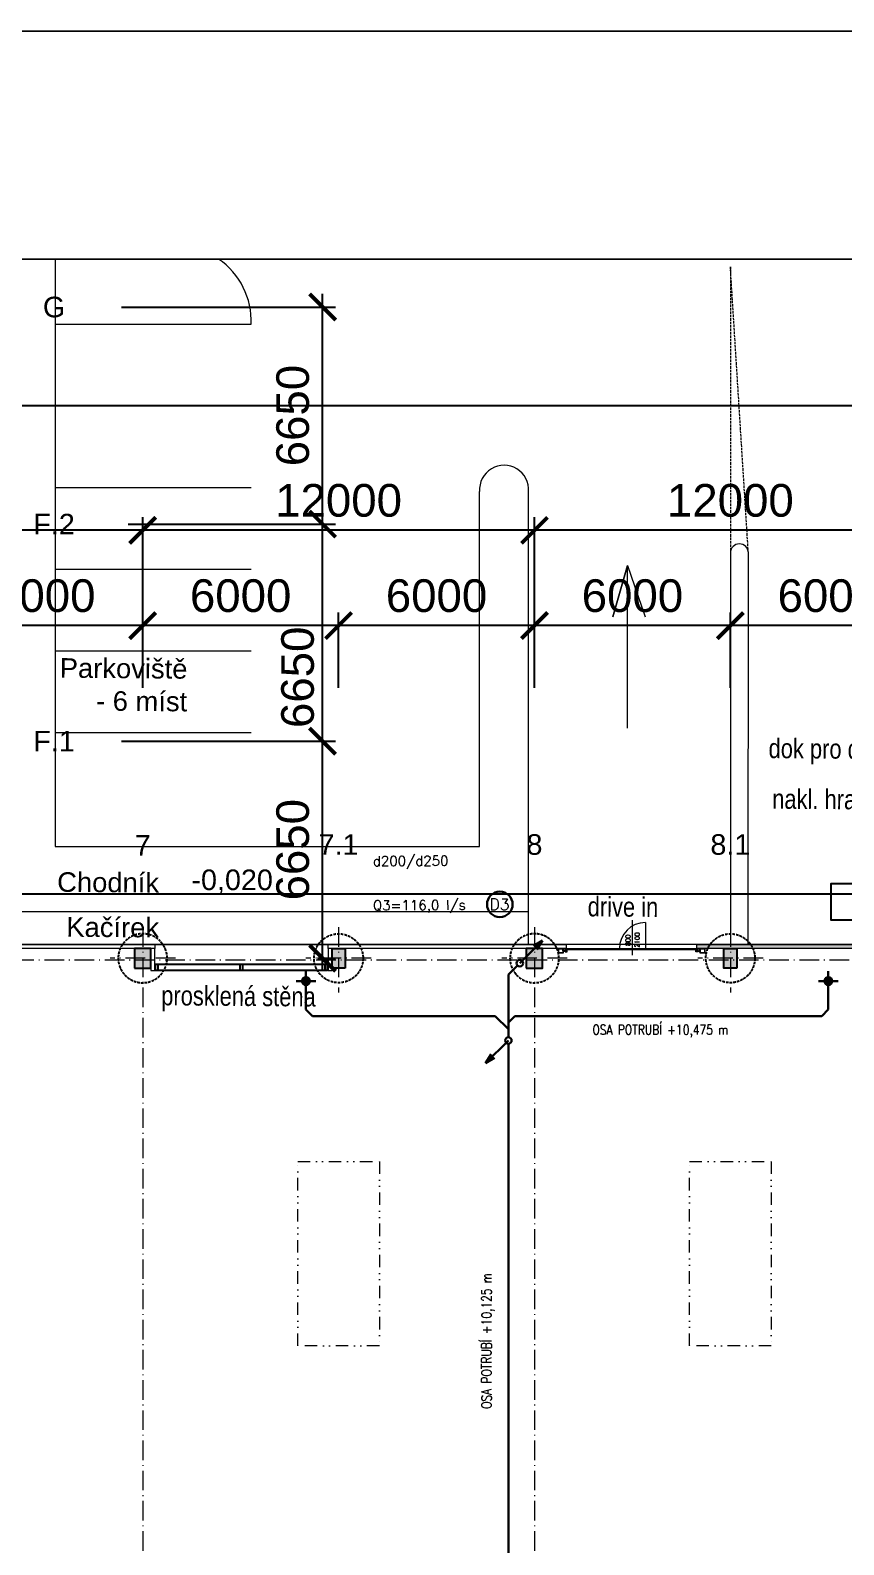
# Model space of a CAD drawing. Header units: millimetres. Extents: x 325046 to 1268204, y 1875583 to 2761998.
# Drawn here: x 774636 to 799550, y 2572977 to 2619370 of the extents above; entities that cross this region are included whole.
import ezdxf
from ezdxf.enums import TextEntityAlignment as Align

# ---------------------------------------------------------------- set-up
doc = ezdxf.new("R2010")
doc.units = ezdxf.units.MM
doc.header["$LTSCALE"] = 100
doc.header["$PDMODE"] = 65
for name, pattern in [('$AUDIT_BAD_LTYPE1', [0]), ('ACAD_ISO10W100', [18.5, 12, -3, 0.5, -3]), ('Carkovana', [0.21, 0.15, -0.06]), ('DASHED', [0.75, 0.5, -0.25]), ('DIVIDE', [31.75, 12.7, -6.35, 0, -6.35, 0, -6.35]), ('SO02_F11anp01$0${ Leader Line}', [0])]:
    doc.linetypes.add(name, pattern=pattern)
for name, color, linetype, lineweight, true_color in [('DVEŘE - POPIS', 7, 'Continuous', 5, 0x008a22), ('Komunikace - obrys - 1.etapa', 7, 'Continuous', 15, 0x901be4), ('Korabek-text', 7, 'Continuous', 0, 0x7a7a7a), ('Korabek-trasy', 7, 'Continuous', 30, 0x7478c3), ('Korabek-vpuste', 7, 'Continuous', 30, 0x6f7ceb), ('Manipulační - obrys - 1. etapa', 7, 'Continuous', 13, 0x1a63a8), ('OCELOVÉ KONSTRUKCE', 7, 'Continuous', 13, 0x2865c8), ('otvory', 7, 'Continuous', 20, 0xb30000), ('Parkování - členění - 2. etapa', 7, 'Continuous', 9, 0x4f4fb0), ('Světlíky', 7, 'DIVIDE', 15, 0xf81696), ('Šrafy - VÝPLŇ', 7, 'Continuous', 15, 0x9b9908)]:
    doc.layers.add(name, color=color, linetype=linetype, lineweight=lineweight, true_color=true_color)
for name, color, linetype, lineweight in [('FASÁDY filling', 7, 'Continuous', 5), ('Objekty - osy', 5, 'ACAD_ISO10W100', 20), ('OBVODOVÝ PLÁŠŤ', 2, 'Continuous', 9), ('PŘEDĚL', 8, 'Continuous', 5), ('ŽB - Šraf-prefa', 253, 'Continuous', 13)]:
    doc.layers.add(name, color=color, linetype=linetype, lineweight=lineweight)
for name, color, linetype in [('kóty 100', 5, 'Continuous'), ('Kóty osové', 5, 'Continuous'), ('OKNA - RASTR', 5, 'Continuous'), ('ŽB- SLOUPY', 3, 'Continuous')]:
    doc.layers.add(name, color=color, linetype=linetype)
for name, color, linetype, true_color in [('Popis OS', 7, 'Continuous', 0xbd0a5d), ('Příprava na dock', 7, 'Continuous', 0x616161), ('VÝŠKOVÉ KOTY', 7, 'Continuous', 0xf90b4b)]:
    doc.layers.add(name, color=color, linetype=linetype, true_color=true_color)
doc.styles.add('ARIAL', font='arial.ttf')
doc.styles.add('ARIAL NARROW', font='ARIALN.TTF')
doc.styles.add('ARIL-TENKÝ', font='arial.ttf')
doc.styles.add('FSIMPLEX', font='simplex.shx')
doc.styles.add('ROMANS', font='romans.shx', dxfattribs={"width": 0.8})
doc.dimstyles.new('100', dxfattribs={"dimscale": 100, "dimtxt": 2.3, "dimasz": 1.5, "dimexe": 1, "dimexo": 4, "dimgap": 1, "dimtad": 1, "dimdec": 0, "dimzin": 0, "dimdsep": 46, "dimtxsty": 'ARIAL NARROW', "dimblk": 'ARCHTICK', "dimcen": 4, "dimdle": 1, "dimclrd": 256, "dimclre": 256, "dimclrt": 7, "dimadec": 0, "dimazin": 0, "dimtfac": 1, "dimtdec": 0, "dimtix": 1, "dimtofl": 0, "dimtmove": 0, "dimatfit": 2, "dimldrblk": 'OBLIQUE', "dimfxl": 1, "dimtolj": 1, "dimtzin": 0, "dimlwd": -1, "dimlwe": -1, "dimarcsym": 1})
doc.dimstyles.new('400', dxfattribs={"dimscale": 400, "dimtxt": 2.5, "dimasz": 2, "dimexe": 1, "dimexo": 12, "dimgap": 1, "dimtad": 1, "dimdec": 0, "dimzin": 0, "dimdsep": 46, "dimtxsty": 'ARIL-TENKÝ', "dimblk": 'ARCHTICK', "dimcen": 4, "dimdle": 1, "dimclrd": 256, "dimclre": 256, "dimclrt": 7, "dimadec": 0, "dimazin": 0, "dimtfac": 1, "dimtdec": 0, "dimtix": 1, "dimtofl": 0, "dimtmove": 0, "dimatfit": 0, "dimldrblk": 'OBLIQUE', "dimfxl": 1, "dimtolj": 1, "dimtzin": 0, "dimlwd": -1, "dimlwe": -1, "dimarcsym": 0})

# ---------------------------------------------------------------- blocks, each defined once
blk = doc.blocks.new('H1 PU')
at = {"layer": 'Příprava na dock', "linetype": 'DASHED', "ltscale": 1.5}
blk.add_circle((1537735.926226752, -4876565.007107643), 750, dxfattribs=at)
blk = doc.blocks.new('A$C7DC35752')
at = {"layer": 'OCELOVÉ KONSTRUKCE', "flags": 128}
blk.add_lwpolyline([(0.0009551220573484898, 140.0004927464615), (0.0009551225230097771, -0.000251605742960237), (140.000955122523, -0.000251605742960237), (140.000955122523, 139.999748394257), (0.0009551220573484898, 140.0004927464615)], dxfattribs=at)
blk.add_lwpolyline([(10.00095512205735, 130.0004395783035), (10.00095512252301, 9.99974839425704), (130.000955122523, 9.99974839425704), (130.000955122523, 129.999801562124)], close=True, dxfattribs=at)
blk = doc.blocks.new('_ARCHTICK')
at = {"color": 0, "linetype": 'ByBlock', "const_width": 0.15}
blk.add_lwpolyline([(-0.5, -0.5), (0.5, 0.5)], dxfattribs=at)
blk = doc.blocks.new('*D142')
at = {"layer": 'Defpoints', "color": 0, "transparency": 16777216}
for p in [(796078.6602207733, 2601133.633504882), (796078.6602207733, 2594431.535527673), (802078.6602207659, 2594431.535527695)]:
    blk.add_point(p, dxfattribs=at)
at = {"layer": 'Kóty osové', "transparency": 16777216}
for p, q in [((796078.6602207733, 2599231.535527673), (796078.6602207733, 2601533.633504882)), ((802078.6602207659, 2599231.535527695), (802078.6602207659, 2601533.633504882)), ((802478.6602207659, 2601133.633504882), (795678.6602207733, 2601133.633504882))]:
    blk.add_line(p, q, dxfattribs=at)
at = {"layer": 'Kóty osové', "transparency": 16777216, "xscale": 800, "yscale": 800, "zscale": 800, "rotation": 180}
blk.add_blockref('_ARCHTICK', (796078.6602207733, 2601133.633504882), dxfattribs=at)
at = {"layer": 'Kóty osové', "transparency": 16777216, "xscale": 800, "yscale": 800, "zscale": 800}
blk.add_blockref('_ARCHTICK', (802078.6602207659, 2601133.633504882), dxfattribs=at)
at = {"layer": 'Kóty osové', "color": 7, "transparency": 16777216, "insert": (799078.6602207696, 2602044.206492603), "char_height": 1000, "attachment_point": 5, "style": 'ARIL-TENKÝ'}
blk.add_mtext('\\A1;6000', dxfattribs=at)
blk = doc.blocks.new('_Oblique')
at = {"color": 0, "lineweight": -2}
blk.add_line((-0.5, -0.5), (0.5, 0.5), dxfattribs=at)
blk = doc.blocks.new('*D143')
at = {"layer": 'Defpoints', "color": 0, "transparency": 16777216}
for p in [(790078.6602207733, 2601133.633504882), (790078.6602207733, 2594431.535527674), (796078.6602207733, 2594431.535527673)]:
    blk.add_point(p, dxfattribs=at)
at = {"layer": 'Kóty osové', "transparency": 16777216}
for p, q in [((790078.6602207733, 2599231.535527674), (790078.6602207733, 2601533.633504882)), ((796078.6602207733, 2599231.535527673), (796078.6602207733, 2601533.633504882)), ((796478.6602207733, 2601133.633504882), (789678.6602207733, 2601133.633504882))]:
    blk.add_line(p, q, dxfattribs=at)
at = {"layer": 'Kóty osové', "transparency": 16777216, "xscale": 800, "yscale": 800, "zscale": 800, "rotation": 180}
blk.add_blockref('_ARCHTICK', (790078.6602207733, 2601133.633504882), dxfattribs=at)
at = {"layer": 'Kóty osové', "transparency": 16777216, "xscale": 800, "yscale": 800, "zscale": 800}
blk.add_blockref('_ARCHTICK', (796078.6602207733, 2601133.633504882), dxfattribs=at)
at = {"layer": 'Kóty osové', "color": 7, "transparency": 16777216, "insert": (793078.6602207733, 2602044.206492603), "char_height": 1000, "attachment_point": 5, "style": 'ARIL-TENKÝ'}
blk.add_mtext('\\A1;6000', dxfattribs=at)
blk = doc.blocks.new('*D144')
at = {"layer": 'Defpoints', "color": 0, "transparency": 16777216}
for p in [(784078.6602207733, 2601133.633504882), (784078.6602207733, 2594431.535527697), (790078.6602207733, 2594431.535527674)]:
    blk.add_point(p, dxfattribs=at)
at = {"layer": 'Kóty osové', "transparency": 16777216}
for p, q in [((784078.6602207733, 2599231.535527697), (784078.6602207733, 2601533.633504882)), ((790078.6602207733, 2599231.535527674), (790078.6602207733, 2601533.633504882)), ((790478.6602207733, 2601133.633504882), (783678.6602207733, 2601133.633504882))]:
    blk.add_line(p, q, dxfattribs=at)
at = {"layer": 'Kóty osové', "transparency": 16777216, "xscale": 800, "yscale": 800, "zscale": 800, "rotation": 180}
blk.add_blockref('_ARCHTICK', (784078.6602207733, 2601133.633504882), dxfattribs=at)
at = {"layer": 'Kóty osové', "transparency": 16777216, "xscale": 800, "yscale": 800, "zscale": 800}
blk.add_blockref('_ARCHTICK', (790078.6602207733, 2601133.633504882), dxfattribs=at)
at = {"layer": 'Kóty osové', "color": 7, "transparency": 16777216, "insert": (787078.6602207733, 2602044.206492603), "char_height": 1000, "attachment_point": 5, "style": 'ARIL-TENKÝ'}
blk.add_mtext('\\A1;6000', dxfattribs=at)
blk = doc.blocks.new('*D145')
at = {"layer": 'Defpoints', "color": 0, "transparency": 16777216}
for p in [(778078.6602207659, 2601133.633504882), (778078.6602207659, 2594431.535527697), (784078.6602207733, 2594431.535527697)]:
    blk.add_point(p, dxfattribs=at)
at = {"layer": 'Kóty osové', "transparency": 16777216}
for p, q in [((778078.6602207659, 2599231.535527697), (778078.6602207659, 2601533.633504882)), ((784078.6602207733, 2599231.535527697), (784078.6602207733, 2601533.633504882)), ((784478.6602207733, 2601133.633504882), (777678.6602207659, 2601133.633504882))]:
    blk.add_line(p, q, dxfattribs=at)
at = {"layer": 'Kóty osové', "transparency": 16777216, "xscale": 800, "yscale": 800, "zscale": 800, "rotation": 180}
blk.add_blockref('_ARCHTICK', (778078.6602207659, 2601133.633504882), dxfattribs=at)
at = {"layer": 'Kóty osové', "transparency": 16777216, "xscale": 800, "yscale": 800, "zscale": 800}
blk.add_blockref('_ARCHTICK', (784078.6602207733, 2601133.633504882), dxfattribs=at)
at = {"layer": 'Kóty osové', "color": 7, "transparency": 16777216, "insert": (781078.6602207696, 2602044.206492603), "char_height": 1000, "attachment_point": 5, "style": 'ARIL-TENKÝ'}
blk.add_mtext('\\A1;6000', dxfattribs=at)
blk = doc.blocks.new('*D146')
at = {"layer": 'Defpoints', "color": 0, "transparency": 16777216}
for p in [(772078.6602207733, 2601133.633504882), (778078.6602207659, 2594431.535527697), (772078.6602207733, 2593931.535527679)]:
    blk.add_point(p, dxfattribs=at)
at = {"layer": 'Kóty osové', "transparency": 16777216}
for p, q in [((772078.6602207733, 2598731.535527679), (772078.6602207733, 2601533.633504882)), ((778078.6602207659, 2599231.535527697), (778078.6602207659, 2601533.633504882)), ((778478.6602207659, 2601133.633504882), (771678.6602207733, 2601133.633504882))]:
    blk.add_line(p, q, dxfattribs=at)
at = {"layer": 'Kóty osové', "transparency": 16777216, "xscale": 800, "yscale": 800, "zscale": 800, "rotation": 180}
blk.add_blockref('_ARCHTICK', (772078.6602207733, 2601133.633504882), dxfattribs=at)
at = {"layer": 'Kóty osové', "transparency": 16777216, "xscale": 800, "yscale": 800, "zscale": 800}
blk.add_blockref('_ARCHTICK', (778078.6602207659, 2601133.633504882), dxfattribs=at)
at = {"layer": 'Kóty osové', "color": 7, "transparency": 16777216, "insert": (775078.6602207696, 2602044.206492603), "char_height": 1000, "attachment_point": 5, "style": 'ARIL-TENKÝ'}
blk.add_mtext('\\A1;6000', dxfattribs=at)
blk = doc.blocks.new('*D205')
at = {"layer": 'Defpoints', "color": 0, "transparency": 16777216}
for p in [(766078.6602207659, 2604052.391189395), (778078.6602207659, 2599231.535527697), (766078.6602207659, 2594551.535527692)]:
    blk.add_point(p, dxfattribs=at)
at = {"layer": 'Kóty osové', "transparency": 16777216}
for p, q in [((766078.6602207659, 2599351.535527692), (766078.6602207659, 2604452.391189395)), ((778078.6602207659, 2604031.535527697), (778078.6602207659, 2604452.391189395)), ((778478.6602207659, 2604052.391189395), (765678.6602207659, 2604052.391189395))]:
    blk.add_line(p, q, dxfattribs=at)
at = {"layer": 'Kóty osové', "transparency": 16777216, "xscale": 800, "yscale": 800, "zscale": 800, "rotation": 180}
blk.add_blockref('_ARCHTICK', (766078.6602207659, 2604052.391189395), dxfattribs=at)
at = {"layer": 'Kóty osové', "transparency": 16777216, "xscale": 800, "yscale": 800, "zscale": 800}
blk.add_blockref('_ARCHTICK', (778078.6602207659, 2604052.391189395), dxfattribs=at)
at = {"layer": 'Kóty osové', "color": 7, "transparency": 16777216, "insert": (772078.6602207659, 2604962.964177117), "char_height": 1000, "attachment_point": 5, "style": 'ARIL-TENKÝ'}
blk.add_mtext('\\A1;12000', dxfattribs=at)
blk = doc.blocks.new('*D206')
at = {"layer": 'Defpoints', "color": 0, "transparency": 16777216}
for p in [(778078.6602207659, 2604052.391189395), (790078.6602207659, 2599231.535527697), (778078.6602207659, 2594551.535527692)]:
    blk.add_point(p, dxfattribs=at)
at = {"layer": 'Kóty osové', "transparency": 16777216}
for p, q in [((778078.6602207659, 2599351.535527692), (778078.6602207659, 2604452.391189395)), ((790078.6602207659, 2604031.535527697), (790078.6602207659, 2604452.391189395)), ((790478.6602207659, 2604052.391189395), (777678.6602207659, 2604052.391189395))]:
    blk.add_line(p, q, dxfattribs=at)
at = {"layer": 'Kóty osové', "transparency": 16777216, "xscale": 800, "yscale": 800, "zscale": 800, "rotation": 180}
blk.add_blockref('_ARCHTICK', (778078.6602207659, 2604052.391189395), dxfattribs=at)
at = {"layer": 'Kóty osové', "transparency": 16777216, "xscale": 800, "yscale": 800, "zscale": 800}
blk.add_blockref('_ARCHTICK', (790078.6602207659, 2604052.391189395), dxfattribs=at)
at = {"layer": 'Kóty osové', "color": 7, "transparency": 16777216, "insert": (784078.6602207659, 2604962.964177117), "char_height": 1000, "attachment_point": 5, "style": 'ARIL-TENKÝ'}
blk.add_mtext('\\A1;12000', dxfattribs=at)
blk = doc.blocks.new('*D207')
at = {"layer": 'Defpoints', "color": 0, "transparency": 16777216}
for p in [(790078.6602207659, 2604052.391189395), (802078.6602207659, 2599231.535527697), (790078.6602207659, 2594551.535527692)]:
    blk.add_point(p, dxfattribs=at)
at = {"layer": 'Kóty osové', "transparency": 16777216}
for p, q in [((790078.6602207659, 2599351.535527692), (790078.6602207659, 2604452.391189395)), ((802078.6602207659, 2604031.535527697), (802078.6602207659, 2604452.391189395)), ((802478.6602207659, 2604052.391189395), (789678.6602207659, 2604052.391189395))]:
    blk.add_line(p, q, dxfattribs=at)
at = {"layer": 'Kóty osové', "transparency": 16777216, "xscale": 800, "yscale": 800, "zscale": 800, "rotation": 180}
blk.add_blockref('_ARCHTICK', (790078.6602207659, 2604052.391189395), dxfattribs=at)
at = {"layer": 'Kóty osové', "transparency": 16777216, "xscale": 800, "yscale": 800, "zscale": 800}
blk.add_blockref('_ARCHTICK', (802078.6602207659, 2604052.391189395), dxfattribs=at)
at = {"layer": 'Kóty osové', "color": 7, "transparency": 16777216, "insert": (796078.6602207659, 2604962.964177117), "char_height": 1000, "attachment_point": 5, "style": 'ARIL-TENKÝ'}
blk.add_mtext('\\A1;12000', dxfattribs=at)
blk = doc.blocks.new('vpust_tučně')
at = {"layer": 'Korabek-vpuste'}
for p, q in [((52.89570335263852, 90.9212941059377), (53.39570335275494, 90.92129426286556)), ((53.14570343133528, 90.6712941841688), (53.14570327440742, 91.1712941841688))]:
    blk.add_line(p, q, dxfattribs=at)
for radius in [0.09999999999999995, 0.07499999999999994, 0.04999999999999998]:
    blk.add_circle((53.14570335263852, 90.9212941841688), radius, dxfattribs=at)
blk = doc.blocks.new('A$C73023567')
at = {"layer": 'Korabek-text', "lineweight": 30}
blk.add_circle((83214.15959878778, 126546.3530739397), 392.189340428682, dxfattribs=at)
at = {"layer": 'Korabek-trasy'}
for p, q in [((83825.0012787322, 124745.550358091), (84522.3374762556, 125442.8865556139)), ((84522.3374762556, 125442.8865556139), (84247.70791416732, 125272.1641560108)), ((84522.3374762556, 125442.8865556139), (84351.61507665203, 125168.2569935261)), ((83754.29060061357, 124674.8396799723), (83475.00127884396, 124395.5503582028)), ((83475.00127884396, 124395.5503582028), (83475.00127884396, 122475.5504336823)), ((77275.00127877796, 124195.5503586973), (77275.00127877796, 123325.896193536)), ((93275.00127877796, 124195.5503586973), (93275.00127877796, 123325.896193536)), ((77475.34896429384, 123125.5504336674), (77275.00127877796, 123325.896193536)), ((77475.3489642936, 123125.5504336632), (83074.30590781337, 123125.5504336781)), ((83475.00127884524, 122724.858913946), (83074.30590781418, 123125.5504336827)), ((83475.00127884548, 122925.2046738141), (83675.34896436136, 123125.5504336827)), ((83675.34896436054, 123125.5504336781), (93074.65359326184, 123125.5504336632)), ((93074.65359326208, 123125.5504336674), (93275.00127877796, 123325.896193536)), ((83475.0012788442, 122375.5504336823), (82777.6650813208, 121678.2142361593)), ((83475.00127884396, 122275.5504336823), (83475.00127884408, 103415.5503580458)), ((82777.6650813208, 121678.2142361593), (82948.38748092437, 121952.8437982472)), ((82777.6650813208, 121678.2142361593), (83052.29464340908, 121848.9366357625))]:
    blk.add_line(p, q, dxfattribs=at)
for centre in [(83825.0012787322, 124745.550358091), (83475.0012788442, 122375.5504336823)]:
    blk.add_circle(centre, 100, dxfattribs=at)
at = {"layer": 'Korabek-vpuste', "xscale": 1200, "yscale": 1200, "zscale": 1200, "rotation": 269.9999999927888}
for p in [(-31830.551734198, 187970.3943958748), (-15830.551734198, 187970.3943958748)]:
    blk.add_blockref('vpust_tučně', p, dxfattribs=at)
at = {"layer": 'Korabek-text', "style": 'ROMANS'}
for s, height, rotation, p in [('d200/d250', 300, 0.3474037192149737, (79327.09742930054, 127870.1657371134)), ('Q3=116,0 l/s', 300, 0.3474037192149737, (79327.09742930054, 126514.1281044283)), ('D3', 350, 359.6525962807841, (82897.08269276924, 126547.3197499551))]:
    blk.add_text(s, height=height, rotation=rotation, dxfattribs=at).set_placement(p, align=Align.MIDDLE_LEFT)
at = {"layer": 'Korabek-text', "char_height": 300, "width": 28411.34677334316, "attachment_point": 7, "style": 'ROMANS'}
for s, insert, rotation in [('OSA POTRUBÍ +10,475 m', (86047.33755959827, 122463.7167700725), 2.496362547817268e-09), ('OSA POTRUBÍ +10,125 m', (83048.17835768091, 111087.4243722041), 90.00000000249636)]:
    blk.add_mtext(s, dxfattribs=dict(at, insert=insert, rotation=rotation))
blk = doc.blocks.new('*D810')
at = {"layer": 'Defpoints', "color": 0, "ltscale": 100, "transparency": 16777216}
for p in [(753758.6602207602, 2592917.724716876), (810551.5081151592, 2591362.724706852), (810551.508115171, 2591362.724706852)]:
    blk.add_point(p, dxfattribs=at)
at = {"layer": 'kóty 100', "ltscale": 100, "transparency": 16777216}
for p, q in [((810551.508115171, 2593017.724716876), (810551.508115171, 2591262.724706852)), ((754158.6602207602, 2592917.724716876), (810651.508115171, 2592917.724716876)), ((810951.5081151592, 2591362.724706852), (810651.508115171, 2591362.724706852))]:
    blk.add_line(p, q, dxfattribs=at)
at = {"layer": 'kóty 100', "ltscale": 100, "transparency": 16777216, "xscale": 150, "yscale": 150, "zscale": 150}
for p, rotation in [((810551.508115171, 2592917.724716876), 90), ((810551.508115171, 2591362.724706852), 270)]:
    blk.add_blockref('_ARCHTICK', p, dxfattribs=dict(at, rotation=rotation))
at = {"layer": 'kóty 100', "color": 7, "ltscale": 100, "transparency": 16777216, "insert": (810334.0763279946, 2592140.224711864), "char_height": 230, "attachment_point": 5, "rotation": 90, "style": 'ARIAL NARROW'}
blk.add_mtext('\\A1;1555', dxfattribs=at)
blk = doc.blocks.new('*D1007')
at = {"layer": 'Defpoints', "color": 0, "ltscale": 100, "transparency": 16777216}
for p in [(772628.6159794849, 2597592.724706921), (783588.6325471625, 2597592.724706921), (778628.6159794645, 2590942.724706968)]:
    blk.add_point(p, dxfattribs=at)
at = {"layer": 'Kóty osové', "ltscale": 100, "transparency": 16777216}
for p, q in [((777428.6159794849, 2597592.724706921), (783988.6325471625, 2597592.724706921)), ((783588.6325471625, 2590542.724706968), (783588.6325471625, 2597992.724706921)), ((783428.6159794645, 2590942.724706968), (783988.6325471625, 2590942.724706968))]:
    blk.add_line(p, q, dxfattribs=at)
at = {"layer": 'Kóty osové', "ltscale": 100, "transparency": 16777216, "xscale": 800, "yscale": 800, "zscale": 800}
for p, rotation in [((783588.6325471625, 2597592.724706921), 90), ((783588.6325471625, 2590942.724706968), 270)]:
    blk.add_blockref('_ARCHTICK', p, dxfattribs=dict(at, rotation=rotation))
at = {"layer": 'Kóty osové', "color": 7, "ltscale": 100, "transparency": 16777216, "insert": (782678.0595594404, 2594267.724706945), "char_height": 1000, "attachment_point": 5, "rotation": 90, "style": 'ARIL-TENKÝ'}
blk.add_mtext('\\A1;6650', dxfattribs=at)
blk = doc.blocks.new('*D1008')
at = {"layer": 'Defpoints', "color": 0, "ltscale": 100, "transparency": 16777216}
for p in [(772828.6159794631, 2604242.724706921), (783588.6325471625, 2604242.724706921), (772628.6159794849, 2597592.724706921)]:
    blk.add_point(p, dxfattribs=at)
at = {"layer": 'Kóty osové', "ltscale": 100, "transparency": 16777216}
for p, q in [((783588.6325471625, 2597192.724706921), (783588.6325471625, 2604642.724706921)), ((777628.6159794631, 2604242.724706921), (783988.6325471625, 2604242.724706921)), ((777428.6159794849, 2597592.724706921), (783988.6325471625, 2597592.724706921))]:
    blk.add_line(p, q, dxfattribs=at)
at = {"layer": 'Kóty osové', "ltscale": 100, "transparency": 16777216, "xscale": 800, "yscale": 800, "zscale": 800}
for p, rotation in [((783588.6325471625, 2604242.724706921), 90), ((783588.6325471625, 2597592.724706921), 270)]:
    blk.add_blockref('_ARCHTICK', p, dxfattribs=dict(at, rotation=rotation))
at = {"layer": 'Kóty osové', "color": 7, "ltscale": 100, "transparency": 16777216, "insert": (782827.9174965421, 2599548.76021234), "char_height": 1000, "attachment_point": 5, "rotation": 90, "style": 'ARIL-TENKÝ'}
blk.add_mtext('\\A1;6650', dxfattribs=at)
blk = doc.blocks.new('*D1009')
at = {"layer": 'Defpoints', "color": 0, "ltscale": 100, "transparency": 16777216}
for p in [(772628.6159794745, 2610892.7247069), (783588.6325471625, 2610892.7247069), (772828.6159794631, 2604242.724706921)]:
    blk.add_point(p, dxfattribs=at)
at = {"layer": 'Kóty osové', "ltscale": 100, "transparency": 16777216}
for p, q in [((783588.6325471625, 2603842.724706921), (783588.6325471625, 2611292.7247069)), ((777428.6159794745, 2610892.7247069), (783988.6325471625, 2610892.7247069)), ((777628.6159794631, 2604242.724706921), (783988.6325471625, 2604242.724706921))]:
    blk.add_line(p, q, dxfattribs=at)
at = {"layer": 'Kóty osové', "ltscale": 100, "transparency": 16777216, "xscale": 800, "yscale": 800, "zscale": 800}
for p, rotation in [((783588.6325471625, 2610892.7247069), 90), ((783588.6325471625, 2604242.724706921), 270)]:
    blk.add_blockref('_ARCHTICK', p, dxfattribs=dict(at, rotation=rotation))
at = {"layer": 'Kóty osové', "color": 7, "ltscale": 100, "transparency": 16777216, "insert": (782678.0595594404, 2607567.724706911), "char_height": 1000, "attachment_point": 5, "rotation": 90, "style": 'ARIL-TENKÝ'}
blk.add_mtext('\\A1;6650', dxfattribs=at)
blk = doc.blocks.new('*D1556')
at = {"layer": 'Defpoints', "color": 0, "transparency": 16777216}
for p in [(705683.6602207972, 2607865.845491631), (705683.6602207972, 2591362.724706919), (1078473.66022079, 2591362.724707376)]:
    blk.add_point(p, dxfattribs=at)
at = {"layer": 'Kóty osové', "transparency": 16777216}
for p, q in [((705683.6602207972, 2596162.724706919), (705683.6602207972, 2608265.845491631)), ((1078473.66022079, 2596162.724707376), (1078473.66022079, 2608265.845491631)), ((1078873.66022079, 2607865.845491631), (705283.6602207972, 2607865.845491631))]:
    blk.add_line(p, q, dxfattribs=at)
at = {"layer": 'Kóty osové', "transparency": 16777216, "xscale": 800, "yscale": 800, "zscale": 800, "rotation": 180}
blk.add_blockref('_ARCHTICK', (705683.6602207972, 2607865.845491631), dxfattribs=at)
at = {"layer": 'Kóty osové', "transparency": 16777216, "xscale": 800, "yscale": 800, "zscale": 800}
blk.add_blockref('_ARCHTICK', (1078473.66022079, 2607865.845491631), dxfattribs=at)
at = {"layer": 'Kóty osové', "color": 7, "transparency": 16777216, "insert": (892078.6602207937, 2608776.759543473), "char_height": 1000, "attachment_point": 5, "style": 'ARIL-TENKÝ'}
blk.add_mtext('\\A1;372790', dxfattribs=at)

msp = doc.modelspace()

# ---------------------------------------------------------------- hatches: boundary and pattern name
at = {"layer": 'Šrafy - VÝPLŇ', "linetype": 'ByBlock', "ltscale": 100}
h = msp.add_hatch(color=256, dxfattribs=at)
h.dxf.hatch_style = 1
h.paths.add_polyline_path([(803728.6602305666, 2591362.72470697), (795053.6611169896, 2591362.724706946), (795053.6611169896, 2591242.724706947), (803728.6602207914, 2591242.72470696)])
at = {"layer": 'ŽB - Šraf-prefa'}
h = msp.add_hatch(color=256, dxfattribs=at)
h.dxf.hatch_style = 1
h.paths.add_polyline_path([(777828.6602207865, 2590642.724706922), (778328.6602207865, 2590642.724706922), (778328.6602207865, 2591242.724706922), (777828.6602207865, 2591242.724706922)])
h = msp.add_hatch(color=256, dxfattribs=at)
h.dxf.hatch_style = 1
h.paths.add_polyline_path([(784278.6602207602, 2590642.724706925), (783878.6602207602, 2590642.724706925), (783878.6602207602, 2591242.724706925), (784278.6602207602, 2591242.724706925)])
h = msp.add_hatch(color=256, dxfattribs=at)
h.dxf.hatch_style = 1
h.paths.add_polyline_path([(789828.6602207555, 2590642.724706919), (790328.6602207555, 2590642.724706919), (790328.6602207555, 2591242.724706919), (789828.6602207555, 2591242.724706919)])
h = msp.add_hatch(color=256, dxfattribs=at)
h.dxf.hatch_style = 1
h.paths.add_polyline_path([(796278.6602207911, 2590642.724706922), (795878.6602207911, 2590642.724706922), (795878.6602207911, 2591242.724706922), (796278.6602207911, 2591242.724706922)])

# ---------------------------------------------------------------- linework, layer by layer
at = {"layer": 'FASÁDY filling'}
msp.add_line((793078.6613498102, 2591237.725438229), (793078.6613498102, 2591511.909917478), dxfattribs=at)
at = {"layer": 'Komunikace - obrys - 1.etapa', "const_width": 50}
msp.add_lwpolyline([(683105.6109601709, 2424627.711882532, -0.4099079722640601), (701103.6597396685, 2442362.716051371), (756229.2762722326, 2442362.71752742, 0.1823104173520564), (779342.446819122, 2451079.998795302, -0.377181654914658), (799815.1413767887, 2451079.094462425, 0.185100140765799), (823594.2326413346, 2442320.10630563), (995603.3463198496, 2442362.688387663), (995601.27067935, 2449363.759683401), (830802.7185904337, 2449363.192082913, -0.1831268100935105), (804292.8804093553, 2459409.427848131, 0.3789643836830403), (775131.9348066999, 2459409.327411206, -0.1831263310884428), (748622.2399821235, 2449362.909035713), (701103.7222172571, 2449362.745372088, -0.4142145711582595), (683103.660221274, 2467362.745372088), (683287.8647425128, 2588698.621031792, -0.4137745560300493), (706988.2887301398, 2612362.641214401), (1097273.664031627, 2612362.721281895), (1097273.793180317, 2619345.1087947), (706104.2197806193, 2619344.885477097, 0.4142190254279499), (676103.6602207376, 2589344.885482342), (676103.6602214194, 2424627.711882532)], format="xyb", dxfattribs=at)
at = {"layer": 'Manipulační - obrys - 1. etapa'}
msp.add_lwpolyline([(1019478.660965139, 2542472.724706915), (1078473.660220779, 2542472.72470687), (1078473.660220832, 2591362.724706681), (772398.6602207909, 2591362.724706876)], dxfattribs=at)
at = {"layer": 'Objekty - osy', "ltscale": 0.5}
for points in [[(778078.6602207706, 2591892.724706922), (778078.6602207974, 2469892.724706922)], [(784078.6602207911, 2591892.724706922), (784078.6602207911, 2589892.724706922)], [(790078.6602207657, 2591892.724706922), (790078.6602207974, 2469892.724706922)], [(796078.6602207911, 2591892.724706922), (796078.6602207911, 2589892.724706922)], [(703843.6854836289, 2590892.724124553), (1077843.685483632, 2590892.724124547)], [(779078.660220725, 2590942.724706968), (777078.6602207464, 2590942.724706968)], [(785078.6602207192, 2590942.724706943), (783078.6602207406, 2590942.724706943)], [(791078.660220694, 2590942.724706965), (789078.6602207155, 2590942.724706965)], [(797078.6602207501, 2590942.72470694), (795078.6602207716, 2590942.72470694)]]:
    msp.add_lwpolyline(points, dxfattribs=at)
at = {"layer": 'OBVODOVÝ PLÁŠŤ'}
for points in [[(773453.6698377249, 2591362.724706911), (778448.660220735, 2591362.724706928), (778448.660220735, 2591242.724706928), (773453.6698377249, 2591242.724706926)], [(783758.6602207602, 2591362.724706933), (791053.6613497791, 2591362.72470694), (791053.6613497791, 2591242.724706941), (783758.6602207602, 2591242.724706925), (783758.6602207602, 2591362.724706933)], [(783878.6602207602, 2591242.724706572), (783758.6602207602, 2591242.724706925), (783758.6602207602, 2590562.724706572), (783878.6602207602, 2590562.724706572), (783878.6602207602, 2591242.724706925)], [(795053.6611169896, 2591242.724185152), (795053.6611169896, 2591362.724706946), (803728.6602305666, 2591362.72470697)], [(803728.6602207914, 2591242.72470696), (795053.6611169896, 2591242.724706947)]]:
    msp.add_lwpolyline(points, dxfattribs=at)
at = {"layer": 'OBVODOVÝ PLÁŠŤ', "ltscale": 0.01}
msp.add_lwpolyline([(778328.660220735, 2591242.724706916), (778328.660220735, 2590562.724706619), (778448.660220735, 2590562.724706619), (778448.660220735, 2591242.724706916), (778328.6602207648, 2591242.724706916)], dxfattribs=at)
at = {"layer": 'OKNA - RASTR'}
msp.add_lwpolyline([(778473.660220735, 2590762.724706591), (783733.6602207602, 2590762.724706572), (783733.6602207602, 2590562.724706572), (778473.660220735, 2590562.724706603), (778473.660220735, 2590762.724706591)], dxfattribs=at)
for points in [[(778473.660220735, 2590762.724706591), (778543.660220735, 2590762.724706591), (778543.660220735, 2590562.724706591), (778473.660220735, 2590562.724706591)], [(781068.6602207476, 2590762.724706588), (781138.6602207476, 2590762.724706588), (781138.6602207476, 2590562.724706588), (781068.6602207476, 2590562.724706588)], [(783663.6602207602, 2590762.724706572), (783733.6602207602, 2590762.724706572), (783733.6602207602, 2590562.724706572), (783663.6602207602, 2590562.724706572)]]:
    msp.add_lwpolyline(points, close=True, dxfattribs=at)
at = {"layer": 'otvory', "ltscale": 2, "transparency": 33554687}
msp.add_line((793078.6613498102, 2591037.836695905), (793078.6613498107, 2592111.487786893), dxfattribs=at)
at = {"layer": 'otvory'}
for p, q in [((793478.6709667472, 2592036.856083267), (793478.6709667464, 2591197.725584273)), ((792678.6709667464, 2591237.72529217), (792678.6709667464, 2591197.725584273)), ((793280.1673237664, 2591237.72529217), (793280.1673237664, 2591197.725584273))]:
    msp.add_line(p, q, dxfattribs=at)
msp.add_lwpolyline([(795083.207139373, 2591237.724171324), (795083.207139351, 2591197.724171274), (791014.1133021, 2591197.725660825), (791014.1133021219, 2591237.725660827), (795083.207139373, 2591237.724171324)], dxfattribs=at)
at = {"layer": 'otvory', "ltscale": 2, "transparency": 33554687}
msp.add_arc((793478.6709667463, 2591236.856083267), 800, 90, 180, dxfattribs=at)
at = {"layer": 'Parkování - členění - 2. etapa'}
for p, q in [((775398.6602207584, 2610362.755923278), (781398.6602207584, 2610362.755923278)), ((775398.6602207584, 2607862.755923278), (781398.6602207584, 2607862.755923278)), ((775398.6602207584, 2605362.755923278), (781398.6602207584, 2605362.755923278)), ((775398.6602207584, 2602862.755923278), (781398.6602207584, 2602862.755923278)), ((775398.6602207584, 2600362.755923278), (781398.6602207584, 2600362.755923278)), ((775398.6602207584, 2597862.755923278), (781398.6602207584, 2597862.755923278))]:
    msp.add_line(p, q, dxfattribs=at)
for points in [[(781398.6602207584, 2610362.755923278), (781398.6602207584, 2610362.655775747, 0.2619716214312133), (780398.6603630263, 2612362.655775747), (775398.6602207706, 2612362.656487152), (775398.6602207584, 2594362.755923278), (788398.6602207584, 2594362.755923278), (788398.6602207584, 2605243.628243427)], [(796628.650673764, 2591362.693491702), (796629.1501235772, 2603362.693482123, 1), (796079.1501247311, 2603362.755913251), (796078.6506751805, 2591362.755923278), (796628.650673764, 2591362.693491702)]]:
    msp.add_lwpolyline(points, format="xyb", dxfattribs=at)
at = {"layer": 'Parkování - členění - 2. etapa', "linetype": 'Carkovana', "ltscale": 5}
msp.add_lwpolyline([(796629.1501235772, 2603362.693482123), (796079.1501247614, 2612122.120489054), (796079.1501247311, 2603362.755913251)], dxfattribs=at)
at = {"layer": 'Parkování - členění - 2. etapa'}
for points in [[(789898.6602207584, 2591362.724706939), (789898.6602207584, 2605243.628243427)], [(792923.7173694745, 2597986.64815691), (792923.7173694745, 2602977.993091366), (792476.2188901724, 2601400.968333723), (792923.7173694745, 2602977.993091366), (793471.8771055816, 2601400.968333723)], [(789898.6602207584, 2591362.724706939), (789898.6602207584, 2592362.724706939), (773598.6602207578, 2592362.72470695), (773598.6602207571, 2591362.724706912), (789898.6602207584, 2591362.724706939)]]:
    msp.add_lwpolyline(points, dxfattribs=at)
msp.add_arc((789148.6602207579, 2605295.863548032), 751.8168174814249, 356.0159501907016, 183.9840498092984, dxfattribs=at)
at = {"layer": 'PŘEDĚL'}
for points in [[(790948.6590917105, 2591172.724185096), (790964.4481672848, 2591145.466002827), (790976.6468995166, 2591145.466002834), (790980.6836747898, 2591151.059400346), (790978.2510384562, 2591152.815042812), (790975.1123205282, 2591148.466002833), (790966.1773844425, 2591148.466002828), (790951.65909171, 2591173.530311861), (790951.659091696, 2591198.530311861), (790976.659091696, 2591198.530311874), (790976.6590916946, 2591201.530311874), (790948.6590916946, 2591201.530311859)], [(791053.6613497791, 2591242.725674462), (790953.6613497791, 2591242.725674524), (790953.6613497402, 2591172.725674524), (790958.6613497402, 2591172.725674521), (790958.6613497763, 2591237.725674521), (791053.6613497763, 2591237.725674462), (791053.6613497791, 2591242.725674462)], [(795053.6613497791, 2591242.724185152), (795153.6613497791, 2591242.724185093), (795153.6613497405, 2591172.724185093), (795148.6613497405, 2591172.724185096), (795148.6613497763, 2591237.724185096), (795053.6613497763, 2591237.724185152), (795053.6613497791, 2591242.724185152)], [(795148.6613497405, 2591172.724185096), (795132.8722741661, 2591145.466002827), (795120.6735419343, 2591145.466002834), (795116.6367666611, 2591151.059400346), (795119.0694029947, 2591152.815042812), (795122.2081209227, 2591148.466002833), (795131.1430570084, 2591148.466002828), (795145.6613497409, 2591173.530311861), (795145.6613497549, 2591198.530311861), (795120.6613497549, 2591198.530311874), (795120.6613497563, 2591201.530311874), (795148.6613497563, 2591201.530311859)]]:
    msp.add_lwpolyline(points, dxfattribs=at)
for points in [[(790963.8633695942, 2591179.57580319), (790963.8633696073, 2591155.509273358, 0.414213562373095), (790968.86336961, 2591150.509273361), (790972.1204263506, 2591150.509273363, 0.414213562373095), (790977.1204263478, 2591155.509273366), (790977.1204263348, 2591179.575803197, 0.414213562373095), (790972.120426332, 2591184.575803195), (790968.8633695914, 2591184.575803193, 0.414213562373095)], [(795133.4570718567, 2591179.57580319), (795133.4570718437, 2591155.509273358, -0.414213562373095), (795128.4570718409, 2591150.509273361), (795125.2000151003, 2591150.509273363, -0.414213562373095), (795120.2000151031, 2591155.509273366), (795120.2000151161, 2591179.575803197, -0.414213562373095), (795125.2000151189, 2591184.575803195), (795128.4570718595, 2591184.575803193, -0.414213562373095)]]:
    msp.add_lwpolyline(points, format="xyb", close=True, dxfattribs=at)
for points in [[(790977.1204263394, 2591171.182066314), (790977.1204263436, 2591163.335174613), (791078.181056068, 2591163.335174674), (791078.1810560639, 2591171.182066375)], [(791014.1133020999, 2591197.724171274), (791014.1133021311, 2591141.165202308), (791078.1810560803, 2591141.165202343), (791078.1810560491, 2591197.724171309)], [(795083.207139351, 2591197.724171274), (795083.2071393199, 2591141.165202308), (795019.1393853707, 2591141.165202343), (795019.1393854019, 2591197.724171309)], [(795120.2000151115, 2591171.182066314), (795120.2000151073, 2591163.335174613), (795019.1393853829, 2591163.335174674), (795019.1393853871, 2591171.182066375)]]:
    msp.add_lwpolyline(points, close=True, dxfattribs=at)
at = {"layer": 'Světlíky', "ltscale": 0.3}
for points in [[(782828.6602207017, 2584717.724707344), (785328.6602207017, 2584717.724707344), (785328.6602208223, 2579067.724707344), (782828.6602208223, 2579067.724707344)], [(794828.6602208223, 2584717.724707344), (797328.6602208223, 2584717.724707344), (797328.6602209429, 2579067.724707344), (794828.6602209429, 2579067.724707344)]]:
    msp.add_lwpolyline(points, close=True, dxfattribs=at)
at = {"layer": 'VÝŠKOVÉ KOTY'}
msp.add_lwpolyline([(802518.0471933046, 2593231.135325226), (802518.0471933046, 2592104.490737676), (799162.5306683914, 2592104.490737676), (799162.5306683914, 2593231.135325226)], close=True, dxfattribs=at)
at = {"layer": 'ŽB- SLOUPY'}
for points in [[(777828.6602207865, 2590642.724706922), (778328.6602207865, 2590642.724706922), (778328.6602207865, 2591242.724706922), (777828.6602207865, 2591242.724706922)], [(784278.6602207602, 2590642.724706925), (783878.6602207602, 2590642.724706925), (783878.6602207602, 2591242.724706925), (784278.6602207602, 2591242.724706925)], [(789828.6602207555, 2590642.724706919), (790328.6602207555, 2590642.724706919), (790328.6602207555, 2591242.724706919), (789828.6602207555, 2591242.724706919)], [(796278.6602207911, 2590642.724706922), (795878.6602207911, 2590642.724706922), (795878.6602207911, 2591242.724706922), (796278.6602207911, 2591242.724706922)]]:
    msp.add_lwpolyline(points, close=True, dxfattribs=at)

# ---------------------------------------------------------------- block references
at = {"layer": 'Korabek-trasy', "linetype": 'SO02_F11anp01$0${ Leader Line}'}
msp.add_blockref('A$C73023567', (705803.6589420543, 2466047.174348846), dxfattribs=at)
at = {"layer": 'OCELOVÉ KONSTRUKCE', "linetype": '$AUDIT_BAD_LTYPE1', "xscale": -1}
for p in [(790953.6623049012, 2591102.724214611), (795293.6623049016, 2591102.724214221)]:
    msp.add_blockref('A$C7DC35752', p, dxfattribs=at)
at = {"layer": 'Příprava na dock', "xscale": -1, "rotation": 89.99999999999993}
for p in [(-4098486.346887108, 4128678.65093361), (-4086486.346887138, 4128678.650933607)]:
    msp.add_blockref('H1 PU', p, dxfattribs=at)
at = {"layer": 'Příprava na dock', "rotation": 90.00000000000006}
for p in [(-4092486.346887114, 1053206.79848024), (-4080486.346887082, 1053206.798480237)]:
    msp.add_blockref('H1 PU', p, dxfattribs=at)

# ---------------------------------------------------------------- texts
at = {"layer": 'DVEŘE - POPIS', "style": 'FSIMPLEX', "width": 0.8}
for s, p in [('800', (793015.609283299, 2591321.177198817)), ('2100', (793299.6505019951, 2591273.437057088))]:
    msp.add_text(s, height=150, rotation=90, dxfattribs=at).set_placement(p)
at = {"layer": 'OKNA - RASTR', "style": 'ARIAL', "width": 0.8}
for s, p in [('dok pro dodávky', (797247.1544085438, 2597074.536663956)), ('nakl. hrana 0,60 m', (797358.1403548359, 2595525.494370935)), ('drive in', (791706.2738174698, 2592226.129428465)), ('prosklená stěna', (778643.828166287, 2589502.280254713))]:
    msp.add_text(s, height=600, rotation=359.5318144438646, dxfattribs=at).set_placement(p)
at = {"layer": 'OKNA - RASTR', "char_height": 600, "width": 3980.886682947166, "attachment_point": 3, "rotation": 359.53181444386456, "style": 'ARIAL'}
for s, insert in [('Parkoviště - 6 míst', (779453.0255967292, 2600105.413087886, 1.274840225661622e-06)), ('Chodník', (778582.8750194369, 2593553.977911565, 1.274840225661622e-06)), ('Kačírek', (778582.8750194369, 2592179.425469645, 1.274840225661622e-06))]:
    msp.add_mtext(s, dxfattribs=dict(at, insert=insert))
at = {"layer": 'Popis OS', "linetype": 'ByBlock', "style": 'ARIL-TENKÝ'}
for s, p in [('G', (775363.6602207948, 2610892.724706934)), ('F.2', (775363.6602207948, 2604242.724706926)), ('F.1', (775363.6602207948, 2597592.724706919)), ('7', (778078.6602207976, 2594404.297269071)), ('7.1', (784078.6602207976, 2594427.724706827)), ('8', (790078.6602207976, 2594427.724706827)), ('8.1', (796078.6602207976, 2594427.724706827))]:
    msp.add_text(s, height=630, dxfattribs=at).set_placement(p, align=Align.MIDDLE_CENTER)
at = {"layer": 'VÝŠKOVÉ KOTY', "linetype": 'SO02_F11anp01$0${ Leader Line}', "style": 'ARIL-TENKÝ'}
msp.add_text('-0,020', height=630, dxfattribs=at).set_placement((780819.0534269181, 2593345.345399993), align=Align.MIDDLE_CENTER)

# ---------------------------------------------------------------- dimensions: what is measured, and where the dimension line sits
at = {"layer": 'kóty 100', "ltscale": 100}
dim = msp.add_linear_dim(base=(810551.508115171, 2591362.724706852), p1=(753758.6602207602, 2592917.724716876), p2=(810551.5081151592, 2591362.724706852), angle=90, dimstyle='100', override={"dimtmove": 1}, dxfattribs=at)
dim.commit()
dim.dimension.update_dxf_attribs({"geometry": '*D810', "text_midpoint": (810334.0763279946, 2592140.224711864)})
at = {"layer": 'Kóty osové', "ltscale": 100}
dim = msp.add_linear_dim(base=(783588.6325471625, 2610892.7247069), p1=(772828.6159794631, 2604242.724706921), p2=(772628.6159794745, 2610892.7247069), angle=90, dimstyle='400', override={"dimtmove": 1}, dxfattribs=at)
dim.commit()
dim.dimension.update_dxf_attribs({"geometry": '*D1009', "text_midpoint": (782678.0595594404, 2607567.724706911)})
at = {"layer": 'Kóty osové'}
for base, p1, p2, picture, middle in [((705683.6602207972, 2607865.845491631), (1078473.66022079, 2591362.724707376), (705683.6602207972, 2591362.724706919), '*D1556', (892078.6602207937, 2608776.759543473)), ((766078.6602207659, 2604052.391189395), (778078.6602207659, 2599231.535527697), (766078.6602207659, 2594551.535527692), '*D205', (772078.6602207659, 2604962.964177117)), ((778078.6602207659, 2604052.391189395), (790078.6602207659, 2599231.535527697), (778078.6602207659, 2594551.535527692), '*D206', (784078.6602207659, 2604962.964177117)), ((790078.6602207659, 2604052.391189395), (802078.6602207659, 2599231.535527697), (790078.6602207659, 2594551.535527692), '*D207', (796078.6602207659, 2604962.964177117)), ((772078.6602207733, 2601133.633504882), (778078.6602207659, 2594431.535527697), (772078.6602207733, 2593931.535527679), '*D146', (775078.6602207696, 2602044.206492603)), ((778078.6602207659, 2601133.633504882), (784078.6602207733, 2594431.535527697), (778078.6602207659, 2594431.535527697), '*D145', (781078.6602207696, 2602044.206492603)), ((784078.6602207733, 2601133.633504882), (790078.6602207733, 2594431.535527674), (784078.6602207733, 2594431.535527697), '*D144', (787078.6602207733, 2602044.206492603)), ((790078.6602207733, 2601133.633504882), (796078.6602207733, 2594431.535527673), (790078.6602207733, 2594431.535527674), '*D143', (793078.6602207733, 2602044.206492603)), ((796078.6602207733, 2601133.633504882), (802078.6602207659, 2594431.535527695), (796078.6602207733, 2594431.535527673), '*D142', (799078.6602207696, 2602044.206492603))]:
    dim = msp.add_linear_dim(base=base, p1=p1, p2=p2, dimstyle='400', override={"dimtmove": 1}, dxfattribs=at)
    dim.commit()
    dim.dimension.update_dxf_attribs({"geometry": picture, "text_midpoint": middle})
at = {"layer": 'Kóty osové', "ltscale": 100}
dim = msp.add_linear_dim(base=(783588.6325471625, 2604242.724706921), p1=(772628.6159794849, 2597592.724706921), p2=(772828.6159794631, 2604242.724706921), angle=90, dimstyle='400', override={"dimtmove": 1}, dxfattribs=at)
dim.commit()
dim.dimension.update_dxf_attribs({"geometry": '*D1008', "text_midpoint": (783738.4904842637, 2599548.76021234), "dimtype": 160})
dim = msp.add_linear_dim(base=(783588.6325471625, 2597592.724706921), p1=(778628.6159794645, 2590942.724706968), p2=(772628.6159794849, 2597592.724706921), angle=90, dimstyle='400', dxfattribs=at)
dim.commit()
dim.dimension.update_dxf_attribs({"geometry": '*D1007', "text_midpoint": (782678.0595594404, 2594267.724706945)})

doc.saveas('drawing.dxf')
